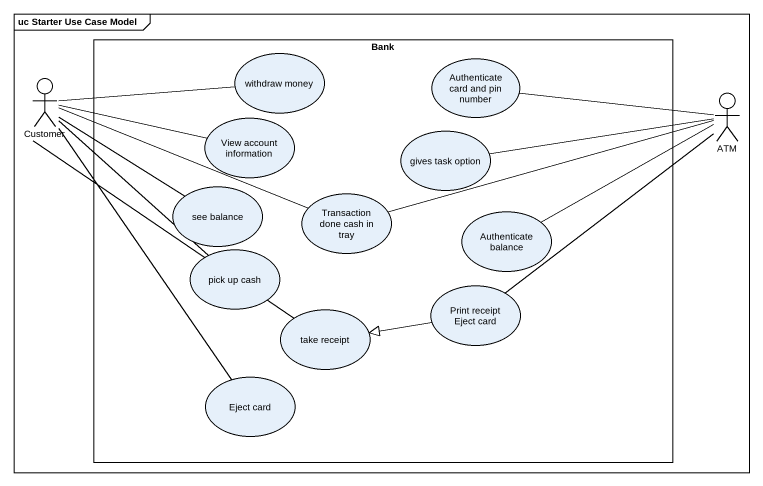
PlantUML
@startuml
mainframe uc Starter Use Case Model
rectangle Bank {
  usecase "withdraw money" as withdraw_money
  usecase "Authenticate card and pin number" as Authenticate_card_and_pin
  usecase "View account information" as View_account_information
  usecase "gives task option" as gives_task_option
  usecase "see balance" as see_balance
  usecase "Transaction done cash in tray" as Transaction_done_cash_in
  usecase "Authenticate balance" as Authenticate_balance
  usecase "pick up cash" as pick_up_cash
  usecase "take receipt" as take_receipt
  usecase "Print receipt Eject card" as Print_receipt_Eject_card
  usecase "Eject card" as Eject_card
}
actor Customer
actor ATM
Customer -right- withdraw_money
Customer -right- View_account_information
Customer -right- see_balance
Customer -right- Transaction_done_cash_in
Customer -- pick_up_cash
Customer -- take_receipt
Customer -- Eject_card
ATM -left- Authenticate_card_and_pin
ATM -left- gives_task_option
ATM -left- Transaction_done_cash_in
ATM -left- Authenticate_balance
ATM -- Print_receipt_Eject_card
Print_receipt_Eject_card -left-|> take_receipt
@enduml
